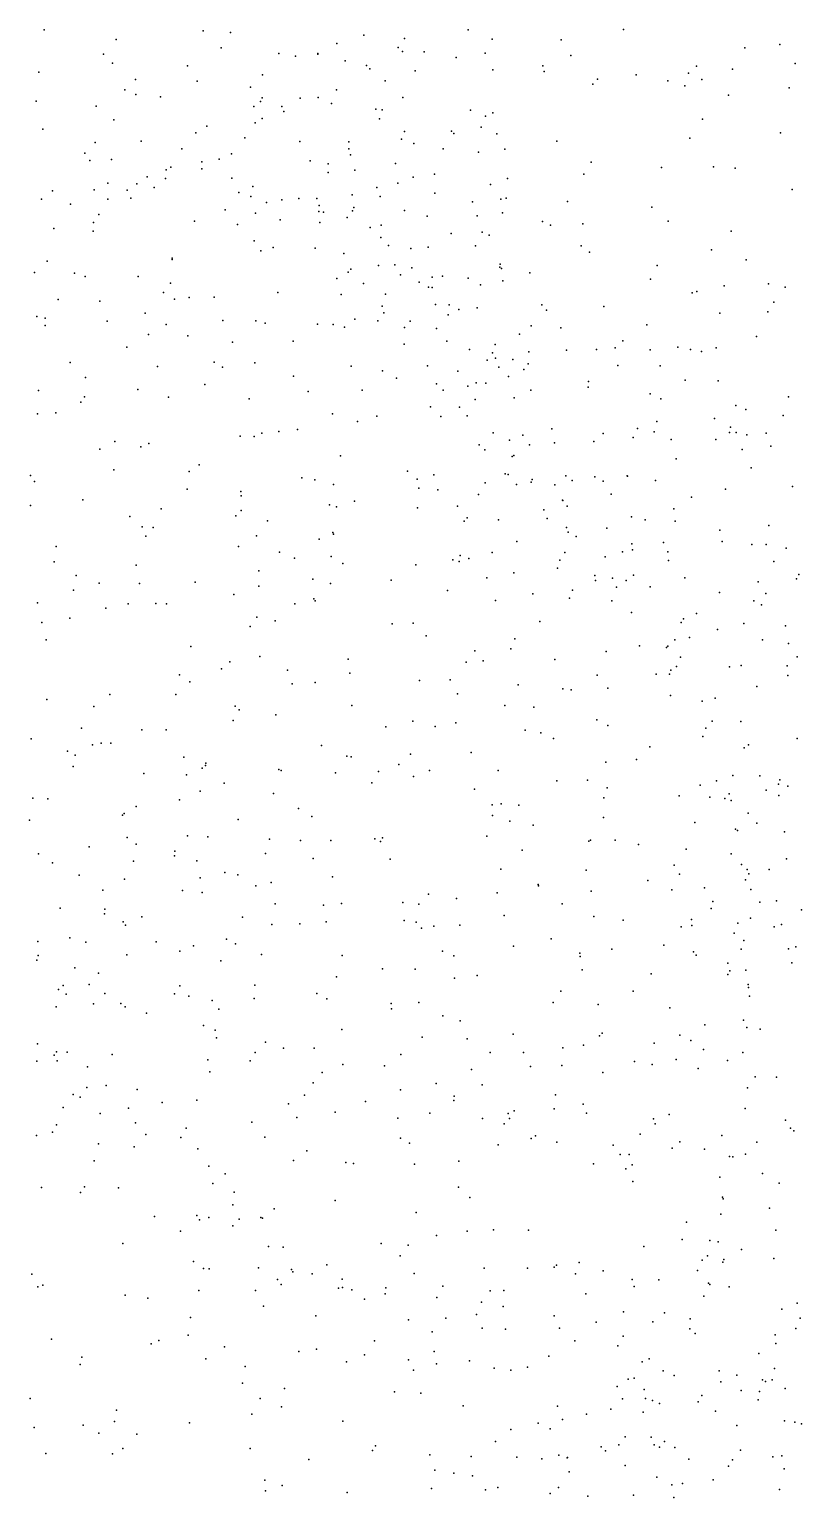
# Model space of a CAD drawing. Header units: metres. Extents: x -25 to 25, y -27.7 to 27.8.
# Drawn here: x 1.623 to 2.327, y -2.667 to -1.329 of the extents above; entities that cross this region are included whole.
import ezdxf

# ---------------------------------------------------------------- set-up
doc = ezdxf.new("R2010")
doc.units = ezdxf.units.M

msp = doc.modelspace()

# ---------------------------------------------------------------- linework, layer by layer
for p in [(1.6361, -1.3297, -7.6018), (1.7812, -1.3306, -10.1965), (1.806, -1.3323, 13.3796), (1.9276, -1.3345, -12.787), (1.9647, -1.3377, -29.1939), (2.0226, -1.3297, -12.1647), (2.0447, -1.3382, -10.0343), (2.1644, -1.3293, 20.6753), (1.7018, -1.3385, -10.2606), (1.7975, -1.3461, -10.9586), (1.85, -1.3512, -11.3896), (1.8855, -1.3513, -7.875), (1.9031, -1.3423, -11.815), (1.959, -1.3459, -11.9198), (1.9628, -1.3494, 20.2796), (1.9826, -1.3499, 20.3618), (2.0383, -1.3511, -12.4475), (2.1076, -1.3389, -8.1881), (2.2751, -1.3461, -9.8808), (2.307, -1.3432, 21.4646), (1.6901, -1.3518, -10.5605), (1.6984, -1.3601, 12.393), (1.7667, -1.3625, -10.8111), (1.8652, -1.3538, -11.6238), (1.8856, -1.352, -26.0263), (1.9106, -1.358, 20.0152), (1.9301, -1.3621, -7.94), (2.0117, -1.3548, -12.5747), (2.0909, -1.3626, -8.2339), (2.1164, -1.353, -26.695), (2.2309, -1.3629, 21.2334), (2.321, -1.3605, -25.573), (1.6311, -1.3683, -13.2753), (1.7193, -1.375, -7.963), (1.7756, -1.3764, 13.5836), (1.8351, -1.3708, -11.1333), (1.9331, -1.3652, 12.8793), (1.9471, -1.3762, 10.2688), (1.9745, -1.3671, -12.7016), (2.0451, -1.3662, -12.3104), (2.0921, -1.3678, 21.1049), (2.1406, -1.3747, -10.0083), (2.1758, -1.3706, 21.3853), (2.2048, -1.3762, 14.492), (2.2235, -1.3691, 21.6831), (2.2358, -1.3751, -4.0937), (2.2638, -1.3657, 14.6549), (1.7098, -1.3844, -10.4143), (1.7197, -1.3887, -10.6352), (1.7421, -1.3907, -10.7328), (1.8244, -1.3821, 12.5157), (1.8858, -1.3914, -26.3221), (1.9028, -1.3843, -10.1854), (1.9633, -1.3915, -10.1405), (2.1365, -1.3791, -8.2385), (2.2202, -1.3807, -9.9517), (2.26, -1.3892, 20.7258), (2.3153, -1.3825, -8.5919), (1.6289, -1.3946, 17.5285), (1.6835, -1.3992, -13.2378), (1.8274, -1.3995, 19.8095), (1.8334, -1.3949, -10.251), (1.8348, -1.3918, -7.8301), (1.8529, -1.3996, -11.2421), (1.8546, -1.4043, 9.249), (1.8694, -1.392, -11.5484), (1.8981, -1.3968, -11.7191), (1.9384, -1.4021, 21.4127), (1.9443, -1.4025, -2.7636), (2.0248, -1.4029, -8.0686), (1.6996, -1.4118, 19.6232), (1.7844, -1.4174, -10.3489), (1.8284, -1.4145, 21.2589), (1.835, -1.4105, -13.0311), (1.9418, -1.4107, -12.7891), (2.0345, -1.4184, 17.3687), (2.0384, -1.4083, 20.4411), (2.0453, -1.4055, -12.2026), (2.2364, -1.411, -23.6219), (1.6348, -1.4203, 8.9536), (1.7247, -1.4311, 21.4625), (1.7744, -1.4237, 17.4996), (1.8191, -1.4282, -11.0129), (1.8691, -1.4315, -7.8861), (1.9138, -1.4318, 21.7446), (1.962, -1.4295, -11.8734), (1.9647, -1.4224, -23.362), (2.0076, -1.4221, -12.6444), (2.0098, -1.4242, -12.0011), (2.0488, -1.4244, -4.1222), (2.1036, -1.4313, 20.544), (2.2248, -1.4284, -8.3078), (2.3074, -1.4236, -9.9188), (1.6733, -1.442, 12.2647), (1.6825, -1.4323, 21.0929), (1.7617, -1.4381, -10.5003), (1.8068, -1.4427, -10.9434), (1.9139, -1.4381, -10.249), (1.9155, -1.4436, 12.7033), (1.9733, -1.4332, 20.1125), (1.9998, -1.4381, 20.2565), (2.032, -1.4411, -12.0777), (2.0562, -1.4385, -12.3551), (1.6776, -1.4489, 24.4554), (1.6974, -1.4478, 12.3796), (1.7472, -1.4573, -7.7655), (1.7515, -1.455, 12.2276), (1.7798, -1.4499, -10.7812), (1.78, -1.4564, -13.1322), (1.7956, -1.4476, -10.8662), (1.8788, -1.4492, -11.3713), (1.8952, -1.4519, 9.4046), (1.9195, -1.4577, -11.6784), (1.9565, -1.4516, 24.6635), (2.135, -1.4503, -10.0719), (2.199, -1.4552, 17.2951), (2.2465, -1.4546, 20.6603), (2.2663, -1.4559, -9.9748), (1.6942, -1.4694, -7.7185), (1.7207, -1.47, 12.1093), (1.7301, -1.4638, -13.1912), (1.7468, -1.4651, 19.6692), (1.8073, -1.465, -10.6743), (1.8952, -1.4598, -11.503), (1.9585, -1.4695, 17.4168), (1.9726, -1.4641, -8.0157), (1.9919, -1.4613, -10.2231), (2.0432, -1.4706, -15.3113), (2.0585, -1.4652, -10.165), (2.1282, -1.4613, -8.2293), (1.6337, -1.4842, 12.5737), (1.6436, -1.4766, 4.6602), (1.6816, -1.4755, -13.2458), (1.6941, -1.4841, 17.5522), (1.7119, -1.4758, 12.5166), (1.7152, -1.4832, 12.0251), (1.7363, -1.4735, 21.738), (1.8136, -1.4781, -7.8452), (1.8247, -1.4815, 12.1572), (1.8265, -1.4725, 12.2617), (1.8527, -1.4846, -10.6065), (1.8682, -1.4836, -11.1097), (1.8846, -1.4836, -11.2117), (1.9168, -1.4802, -7.9512), (1.9395, -1.4734, 19.9281), (1.9425, -1.4815, -10.3118), (1.9922, -1.4786, -12.6979), (2.0526, -1.484, -12.432), (2.0574, -1.4831, -12.2835), (2.3183, -1.4754, -8.5875), (1.66, -1.4887, 13.5466), (1.6861, -1.4979, 10.5494), (1.8012, -1.4937, 12.0444), (1.8288, -1.4968, -10.7532), (1.8387, -1.4871, -13.0344), (1.8865, -1.4953, -10.5165), (1.8868, -1.4898, -12.9246), (1.8909, -1.4958, 12.3837), (1.9172, -1.4948, 12.2314), (1.9186, -1.4917, -10.4239), (1.9647, -1.4945, -11.8193), (2.0266, -1.4865, -8.0848), (2.0541, -1.4964, 20.2994), (2.1132, -1.4863, 17.3412), (2.1902, -1.4915, -10.0575), (1.645, -1.5109, 12.6597), (1.6812, -1.5052, 11.9349), (1.7732, -1.5042, -2.6176), (1.8124, -1.507, -13.0962), (1.8514, -1.503, 12.8497), (1.8875, -1.5054, 12.0556), (1.9125, -1.5008, -11.3094), (1.9333, -1.51, -11.3972), (1.9433, -1.5078, -11.6073), (1.9852, -1.4996, 20.0196), (2.0308, -1.4993, 21.8671), (2.0904, -1.5044, 20.3798), (2.0977, -1.5077, -8.1811), (2.1273, -1.5065, 20.4725), (2.2051, -1.5041, -8.3417), (1.6808, -1.5132, 19.5806), (1.8277, -1.5219, 21.8555), (1.9432, -1.5189, 12.1516), (2.0073, -1.5153, -10.3048), (2.0354, -1.5141, -12.1075), (2.0418, -1.517, 17.38), (2.2624, -1.5133, -2.8124), (1.7529, -1.5378, -7.9767), (1.8336, -1.5311, 11.9254), (1.8449, -1.5282, 12.5416), (1.8831, -1.5286, 24.5346), (1.9095, -1.5336, 11.9636), (1.95, -1.5262, 9.5523), (1.9705, -1.5291, 12.2948), (1.9862, -1.5278, -10.4202), (2.0295, -1.5266, -12.5539), (2.1259, -1.5266, -10.2037), (2.1333, -1.5325, -8.2423), (2.2446, -1.5301, 24.8993), (1.6274, -1.551, 19.5119), (1.6388, -1.5406, -29.2591), (1.6637, -1.5514, 11.8037), (1.7529, -1.5391, 11.8653), (1.9133, -1.5505, -12.8687), (1.9158, -1.548, -10.6424), (1.9411, -1.5445, 12.4721), (1.956, -1.5439, 10.1937), (1.9714, -1.5467, -10.5044), (2.0517, -1.5459, 9.7743), (2.052, -1.5433, -12.3724), (2.053, -1.5471, -8.1925), (2.0789, -1.5512, 20.1709), (2.1951, -1.5444, -4.2261), (2.2762, -1.5392, -8.4769), (1.6734, -1.5546, 9.0714), (1.7219, -1.5544, 12.3593), (1.7513, -1.5607, -7.8042), (1.903, -1.5563, -11.0468), (1.9272, -1.5608, 19.8397), (1.9611, -1.553, -2.7182), (1.9779, -1.5596, -11.4672), (1.9866, -1.5642, 17.4367), (1.9898, -1.5553, 12.0403), (1.99, -1.5646, -11.6021), (1.9992, -1.5541, -11.6716), (2.0228, -1.5562, 12.1911), (2.0339, -1.5622, -12.0354), (2.0542, -1.5586, -12.3039), (2.189, -1.557, -10.1394), (2.2562, -1.563, 14.4647), (2.2966, -1.5613, 20.5912), (2.3117, -1.5642, -10.0135), (1.649, -1.5754, 4.0968), (1.6869, -1.577, -2.4621), (1.7449, -1.5691, 4.2451), (1.7548, -1.5751, 13.8803), (1.7682, -1.5738, 17.5589), (1.7912, -1.5734, -13.1242), (1.8492, -1.5691, 11.8066), (1.9069, -1.5709, -8.0909), (1.9474, -1.5705, -8.002), (2.227, -1.5694, 20.5186), (2.2312, -1.5683, -10.0822), (2.3014, -1.5779, -15.2782), (1.6295, -1.5909, 13.6819), (1.7282, -1.588, 12.909), (1.9442, -1.5816, 11.8561), (1.9457, -1.5878, 14.1339), (1.9929, -1.58, -11.3396), (2.0046, -1.5894, -12.6608), (2.0053, -1.5803, -11.9341), (2.0143, -1.5847, 19.9474), (2.0309, -1.5832, -26.1777), (2.0899, -1.5803, 20.0891), (2.0943, -1.5852, -10.3739), (2.1464, -1.5818, 20.3502), (2.2522, -1.5879, -25.8835), (2.296, -1.5867, 17.2487), (1.637, -1.5926, -7.7306), (1.637, -1.5993, 13.0508), (1.6937, -1.5954, -4.3516), (1.7475, -1.5983, -15.3469), (1.7989, -1.5946, 11.7181), (1.8291, -1.5949, -13.0653), (1.8375, -1.5972, 12.6769), (1.8853, -1.5979, -7.9444), (1.8997, -1.5984, -4.2986), (1.9099, -1.6006, 11.7448), (1.9195, -1.5935, -10.8509), (1.9404, -1.595, -10.7386), (1.9648, -1.6011, -11.116), (1.9699, -1.5952, -12.7445), (1.994, -1.6019, -11.2363), (2.0802, -1.5995, 12.016), (2.1072, -1.6012, 12.2603), (2.1855, -1.5986, -8.2575), (1.7114, -1.6191, -13.2201), (1.7313, -1.6074, 19.6128), (1.767, -1.6086, 24.4132), (1.8079, -1.6144, 11.6177), (1.8631, -1.6136, -12.9866), (1.9643, -1.6161, 12.5951), (2.0034, -1.6135, -10.6328), (2.0472, -1.6165, -10.5462), (2.0696, -1.607, -10.476), (2.1638, -1.6132, -10.2949), (2.214, -1.6191, -10.2092), (2.2856, -1.6091, -8.4994), (1.791, -1.6326, 4.571), (2.024, -1.621, -11.8497), (2.0401, -1.6307, -11.7083), (2.0448, -1.6242, -12.1295), (2.0477, -1.629, -11.6148), (2.0633, -1.6303, -23.6078), (2.0779, -1.6231, -8.1609), (2.1123, -1.6218, 12.4026), (2.1396, -1.6211, 12.1165), (2.1569, -1.6195, 20.2641), (2.1888, -1.6215, 17.3209), (2.2255, -1.6211, 22.034), (2.2354, -1.6229, 20.4193), (2.2488, -1.6196, -10.1361), (1.6599, -1.6328, -7.8762), (1.7393, -1.6366, -7.8175), (1.7986, -1.6371, 9.2911), (1.8282, -1.6332, 17.5576), (1.8635, -1.6454, 11.5018), (1.9159, -1.6364, -12.8681), (1.9446, -1.6406, 19.8089), (1.9855, -1.6359, 11.6469), (2.0132, -1.6408, 10.0678), (2.0508, -1.6372, -12.3252), (2.0596, -1.6458, 17.4191), (2.0734, -1.6394, 12.5104), (2.0774, -1.6341, 11.7765), (2.1591, -1.6358, 12.0032), (2.1977, -1.6359, -23.8366), (1.631, -1.6585, 12.8504), (1.6737, -1.6465, 11.4768), (1.7216, -1.6575, 12.8169), (1.7826, -1.6531, 11.4612), (1.926, -1.6581, -7.9948), (1.9575, -1.6472, 11.5609), (1.9937, -1.6524, -11.0483), (1.9998, -1.6582, -10.8204), (2.0225, -1.6546, -11.1433), (2.0299, -1.6516, -10.6893), (2.0389, -1.6517, -11.9767), (2.08, -1.6582, 19.945), (2.1322, -1.6554, -10.4736), (2.1323, -1.6503, -8.2493), (2.2205, -1.649, 20.3314), (2.2507, -1.6496, -8.4285), (1.6694, -1.669, -2.3207), (1.6728, -1.6643, -13.2582), (1.7496, -1.6644, -13.1744), (1.823, -1.6659, -7.901), (1.8769, -1.6594, 19.7318), (2.0291, -1.6665, -8.1103), (2.0647, -1.6651, -11.3055), (2.1886, -1.6614, 20.1547), (2.1984, -1.6659, -10.334), (2.2668, -1.672, -4.3499), (2.3147, -1.6642, -2.7514), (1.63, -1.6798, 19.4691), (1.6468, -1.6788, -7.7637), (1.8991, -1.6796, 22.0529), (1.9393, -1.6817, 11.4124), (1.9885, -1.6732, -10.9567), (1.9977, -1.682, -12.6463), (2.0149, -1.6737, -12.5738), (2.0217, -1.6816, 11.4948), (2.2474, -1.6839, 11.9989), (2.2758, -1.6759, -10.1733), (2.3099, -1.6812, 20.4102), (1.8346, -1.6974, 19.6601), (1.8502, -1.6958, 11.3432), (1.8672, -1.6941, -12.9622), (1.9219, -1.6867, 17.5553), (2.0456, -1.6969, 12.6494), (2.0725, -1.6993, 24.6302), (2.0989, -1.6935, -11.3809), (2.1457, -1.6975, 12.5185), (2.177, -1.6931, -10.4313), (2.1924, -1.696, 20.0491), (2.1949, -1.6866, 11.8048), (2.2611, -1.6968, 20.2618), (2.2619, -1.6918, -26.8138), (2.2671, -1.6966, 12.2614), (2.2769, -1.699, 12.0881), (2.2945, -1.6973, -8.5246), (1.687, -1.712, 12.8923), (1.7004, -1.7049, -7.8032), (1.7243, -1.7097, 19.5525), (1.7316, -1.7067, 17.6589), (1.8149, -1.7002, 12.4525), (1.8277, -1.7003, 12.7969), (2.0328, -1.7081, -12.3932), (2.0379, -1.7125, -12.1322), (2.0603, -1.7038, -10.8196), (2.0786, -1.7079, -8.1761), (2.1014, -1.706, -11.5095), (2.1372, -1.7048, -29.2359), (2.1731, -1.7014, 11.6684), (2.2077, -1.7031, -8.3593), (2.2485, -1.703, -10.2773), (2.2727, -1.7122, 11.9111), (2.2987, -1.7091, 22.1589), (1.7775, -1.7261, 4.2572), (1.9064, -1.7179, 12.7656), (2.0627, -1.7187, 17.463), (2.0643, -1.7178, -11.0708), (2.2124, -1.7208, 17.349), (1.6237, -1.7359, 12.8413), (1.6996, -1.7306, -2.0212), (1.7682, -1.7324, -7.8716), (1.871, -1.7379, 17.616), (1.9675, -1.7319, -12.6891), (1.9762, -1.7393, 4.3366), (1.9915, -1.7353, 11.3342), (2.0564, -1.7344, -10.92), (2.0592, -1.7351, -11.8433), (2.081, -1.7396, 11.3859), (2.1117, -1.7362, -10.7618), (2.1383, -1.737, -10.682), (2.1677, -1.7363, 19.9382), (2.168, -1.7366, -10.588), (2.2809, -1.7289, -23.4015), (1.6272, -1.7415, 11.2834), (1.7666, -1.7484, -13.1268), (1.8154, -1.7505, -7.9768), (1.8828, -1.7398, -12.9045), (1.8998, -1.744, 19.6907), (1.9778, -1.7476, -8.0692), (1.9951, -1.7491, -12.5473), (2.0382, -1.7425, -12.2318), (2.0667, -1.7441, 9.943), (2.0801, -1.7421, -26.3182), (2.1017, -1.7444, -11.1818), (2.1177, -1.7404, -11.2888), (2.1458, -1.741, 12.5988), (2.1532, -1.7528, 17.4154), (2.1935, -1.7406, 11.5759), (2.2574, -1.7484, 11.6963), (2.3185, -1.7459, 20.2151), (1.6237, -1.7632, 4.1862), (1.6714, -1.7582, -13.2287), (1.7429, -1.7662, -1.7057), (1.8156, -1.7544, -4.4856), (1.8964, -1.7626, -2.4862), (1.9026, -1.7645, -12.8183), (1.9191, -1.7594, 11.2528), (1.9765, -1.7653, -12.6138), (2.013, -1.764, 24.4979), (2.032, -1.7532, 19.79), (2.1087, -1.7583, -8.2345), (2.109, -1.7586, -10.8352), (2.1129, -1.7638, -11.6544), (2.2102, -1.7663, 12.5435), (2.2263, -1.7556, -10.4273), (1.7143, -1.7734, 12.6759), (1.811, -1.7728, 12.8803), (1.8157, -1.7679, -13.0398), (1.8399, -1.7772, 14.0982), (2.0191, -1.7775, -12.3277), (2.0219, -1.7746, -2.5822), (2.0504, -1.7764, -12.0252), (2.0916, -1.7672, -11.7584), (2.0948, -1.775, -15.3197), (2.1718, -1.7736, 11.436), (2.1841, -1.7762, -2.6474), (2.2116, -1.7774, 19.8776), (1.7254, -1.7827, 22.1689), (1.7287, -1.7913, 12.2982), (1.7355, -1.7834, 17.7216), (1.8296, -1.791, -7.9378), (1.8994, -1.788, 12.8428), (1.8999, -1.7893, 10.2343), (2.1124, -1.7834, -11.0447), (2.1138, -1.7876, 12.6997), (2.1213, -1.7914, 11.3189), (2.1491, -1.784, -11.5531), (2.2522, -1.7856, 14.4344), (2.297, -1.7814, 20.0185), (1.6472, -1.8005, 11.1816), (1.8133, -1.8005, 11.1698), (1.8507, -1.8059, -12.9501), (1.8868, -1.7938, 22.2028), (2.0445, -1.8061, 9.7713), (2.067, -1.7962, -8.1776), (2.1108, -1.8062, 19.7973), (2.1636, -1.8055, 22.2808), (2.1719, -1.7982, -10.7529), (2.1726, -1.8038, -11.4254), (2.2009, -1.797, -10.6602), (2.2049, -1.8055, -8.3729), (2.2542, -1.7962, 11.5338), (2.2814, -1.7987, -10.3648), (2.2945, -1.7988, -8.5341), (2.3127, -1.8021, 11.6443), (1.6451, -1.8146, -7.8008), (1.7201, -1.8175, -23.1301), (1.8644, -1.8113, -23.6633), (1.8977, -1.8096, -7.994), (1.9084, -1.816, 11.1506), (1.9749, -1.8173, 17.6056), (2.0087, -1.8127, 19.7198), (2.0144, -1.8142, 11.2132), (2.0153, -1.8087, 4.1453), (2.0232, -1.8115, -12.186), (2.1063, -1.8131, 14.3196), (2.1477, -1.8099, -11.1658), (2.2055, -1.8134, 12.6271), (2.3013, -1.8143, 1.7345), (1.6654, -1.8271, 19.423), (1.7739, -1.8332, 19.5239), (1.8319, -1.8229, -15.283), (1.881, -1.8303, 3.966), (1.9525, -1.8313, -12.6242), (2.0397, -1.8292, -12.0991), (2.0644, -1.8245, -11.9398), (2.1041, -1.8203, -8.1287), (2.1381, -1.8271, -10.9844), (2.1389, -1.8315, -11.6914), (2.1542, -1.8296, -23.9605), (2.1669, -1.8317, 17.4548), (2.1736, -1.8266, -11.2577), (2.2202, -1.8293, 11.3593), (2.2873, -1.8327, -10.4579), (2.3221, -1.8301, -10.3172), (2.3241, -1.8262, -8.5972), (1.6628, -1.8404, 9.0946), (1.6862, -1.834, 24.1384), (1.7229, -1.8342, -13.1504), (1.809, -1.8445, -13.011), (1.8317, -1.8368, -2.2543), (1.8972, -1.8342, -12.7876), (2.0039, -1.8408, -12.3537), (2.0817, -1.8438, 11.1714), (2.1178, -1.8403, -11.7598), (2.1579, -1.8378, -10.9), (2.1887, -1.8373, -11.5055), (2.2519, -1.8427, -8.188), (2.2942, -1.8434, 19.8394), (1.6301, -1.852, 10.6426), (1.6924, -1.8569, 12.997), (1.7128, -1.8528, 11.0835), (1.7378, -1.8527, 12.5326), (1.7477, -1.853, -7.8851), (1.8648, -1.8528, 9.4021), (1.8821, -1.8482, -23.2884), (1.8833, -1.8502, 19.6051), (2.0475, -1.8497, 12.7922), (2.115, -1.8476, -8.2618), (2.1537, -1.85, 4.2901), (2.2831, -1.85, 22.4549), (2.2903, -1.8539, -10.5437), (1.634, -1.8699, -13.2204), (1.6596, -1.866, -7.8253), (1.8238, -1.8734, -7.9511), (1.83, -1.865, -1.8439), (1.8467, -1.8684, 11.0528), (1.9534, -1.871, 14.2101), (1.9726, -1.8706, -8.0836), (2.0882, -1.869, 4.4618), (2.1716, -1.8607, -11.0397), (2.2169, -1.8698, -11.3358), (2.219, -1.8665, -26.677), (2.2309, -1.8618, -10.7524), (2.2741, -1.8709, -10.6444), (2.3121, -1.873, 24.6945), (1.6378, -1.8858, 12.001), (1.9844, -1.8821, 19.6422), (2.0654, -1.8848, 17.5929), (2.2111, -1.8857, -11.5685), (2.2245, -1.8835, -11.4182), (2.2501, -1.8764, -8.4704), (2.2911, -1.8857, 12.5728), (1.7699, -1.8919, -13.0493), (2.0288, -1.8958, 11.0557), (2.0615, -1.8939, 19.674), (2.1486, -1.8962, 11.1243), (2.179, -1.8912, -11.6764), (2.2037, -1.8927, -10.8892), (2.2047, -1.8915, 12.6906), (2.3149, -1.889, 11.333), (1.7977, -1.9121, -12.9707), (1.8055, -1.9056, 17.8112), (1.8327, -1.9008, 22.3369), (1.858, -1.9134, -4.6677), (1.9133, -1.9033, 24.2228), (2.0209, -1.9059, -12.1754), (2.0364, -1.9049, -12.0988), (2.1018, -1.9037, -11.8818), (2.2076, -1.9132, -8.4082), (2.2128, -1.91, -11.2305), (2.2164, -1.9016, 11.1847), (2.261, -1.9102, -15.2215), (2.2718, -1.9091, -10.7152), (2.3137, -1.9095, -8.5957), (2.3226, -1.9011, 22.6711), (1.7596, -1.9177, 4.3462), (1.7689, -1.9239, 14.0915), (1.8623, -1.9257, -7.9951), (1.8832, -1.9247, -12.7199), (1.9148, -1.9162, 10.9759), (1.9783, -1.9228, 9.5905), (2.0063, -1.9221, 17.6951), (2.0682, -1.9267, -8.2168), (2.1404, -1.918, 17.5741), (2.194, -1.9169, -10.9703), (2.2064, -1.9169, -11.1403), (2.3142, -1.9183, -10.5949), (1.6386, -1.9402, 17.936), (1.696, -1.9356, 19.3563), (1.7563, -1.9355, 12.1937), (2.013, -1.9349, -8.1437), (2.109, -1.9303, 11.0359), (2.1165, -1.9313, 22.5126), (2.15, -1.9296, -11.785), (2.2072, -1.9363, -4.7021), (2.248, -1.939, -10.8311), (2.2859, -1.9281, 17.4535), (1.6815, -1.9464, 10.9427), (1.8103, -1.9462, -12.9057), (1.8138, -1.9494, 10.9258), (1.9166, -1.9455, -12.5579), (2.0563, -1.9454, 3.9106), (2.0827, -1.9471, 17.6651), (2.2361, -1.9417, -11.4738), (1.6703, -1.9661, -7.8687), (1.8085, -1.9593, 17.8767), (1.8472, -1.9541, -12.808), (1.9475, -1.965, 4.4574), (1.9723, -1.9599, -12.3785), (1.9926, -1.9646, -12.2651), (2.0116, -1.9612, -2.2562), (2.1399, -1.9586, 19.6547), (2.1502, -1.9638, -2.4051), (2.2394, -1.9661, 24.4875), (2.2453, -1.9597, -11.3615), (2.2712, -1.9601, 1.8492), (1.6242, -1.9759, 22.4334), (1.688, -1.9799, 23.9164), (1.6968, -1.9798, -23.7732), (1.7252, -1.9676, -4.7862), (1.7475, -1.9678, 10.4599), (2.0747, -1.968, 10.0831), (2.0891, -1.9705, -11.9561), (2.1005, -1.9756, 14.3004), (2.2367, -1.9737, -11.5662), (2.3226, -1.9755, -10.6633), (1.6575, -1.9873, 13.0672), (1.6645, -1.9907, 12.5026), (1.6803, -1.9815, -13.0942), (1.7636, -1.9926, -12.9428), (1.8891, -1.9821, 24.0732), (1.9121, -1.9916, -8.0541), (1.916, -1.9923, -12.4654), (1.9702, -1.9899, -8.1145), (2.0254, -1.9883, 19.5666), (2.1885, -1.9832, 12.7599), (2.2744, -1.984, 22.8795), (2.2782, -1.9813, 19.6553), (1.6625, -2.001, 18.026), (1.7801, -2.0026, -7.9618), (1.7833, -2.0001, 17.9528), (1.7834, -1.9982, 19.3765), (1.85, -2.0039, 9.2691), (1.8523, -2.0048, -8.0113), (1.9019, -2.0068, 12.9851), (1.941, -2.0058, 10.2372), (1.9594, -1.9992, -7.9459), (1.9876, -2.0048, -15.1888), (2.0502, -2.0049, -8.2199), (2.1481, -1.9972, 22.7417), (2.1762, -1.9949, -11.7812), (1.727, -2.0074, 10.8606), (1.7659, -2.0086, 13.0418), (1.8003, -2.0162, -12.8321), (1.9349, -2.0159, 17.9003), (1.973, -2.0101, 10.8669), (2.1036, -2.0141, -8.3038), (2.1316, -2.0136, 10.9275), (2.2342, -2.0182, -11.6346), (2.2493, -2.0143, -4.8679), (2.2641, -2.0093, -10.8909), (2.2887, -2.0097, 17.5413), (2.3056, -2.0171, 11.0761), (2.3069, -2.0134, -2.4117), (2.3141, -2.019, -10.7604), (1.6257, -2.0299, 14.0014), (1.6393, -2.0307, -7.6735), (1.7596, -2.0314, 18.032), (1.7785, -2.0236, -15.1672), (1.8452, -2.0257, -12.6914), (2.0284, -2.0218, -12.1149), (2.1464, -2.0298, 19.5783), (2.1495, -2.0207, 17.7076), (2.2151, -2.0278, -11.7052), (2.243, -2.029, 11.0025), (2.2569, -2.0303, -11.5182), (2.2606, -2.0259, -11.4474), (2.2624, -2.0322, -8.5463), (2.2943, -2.0227, 14.4128), (2.3061, -2.0277, -29.1152), (1.7075, -2.0456, -12.9783), (1.7091, -2.0439, -7.9245), (1.7201, -2.0377, 11.9859), (1.868, -2.0395, -12.5795), (1.8803, -2.0466, -1.6929), (2.0446, -2.0362, -2.0032), (2.0449, -2.0458, 24.0651), (2.0528, -2.0351, -29.2433), (2.0688, -2.0365, 17.8228), (2.278, -2.0437, 12.7145), (1.6226, -2.0499, 10.8287), (1.8129, -2.0493, -29.3639), (2.0608, -2.0511, 10.8345), (2.0821, -2.0546, 19.5242), (2.1461, -2.0475, -8.0175), (2.2294, -2.0521, 23.129), (2.2666, -2.0581, -10.9852), (2.2683, -2.0594, 24.2514), (2.286, -2.0527, 4.2247), (2.3113, -2.0608, -8.6466), (1.7117, -2.0658, -1.6132), (1.7201, -2.0719, 18.1324), (1.7669, -2.0642, 23.6805), (1.7852, -2.0651, 10.7611), (1.8415, -2.0673, -23.3053), (1.8698, -2.0687, -4.9357), (1.8974, -2.0687, -12.415), (1.9376, -2.067, -12.3301), (1.9428, -2.0694, 18.0002), (1.9447, -2.0662, 23.8745), (2.0398, -2.0645, 12.9169), (2.1329, -2.0692, 1.5991), (2.1342, -2.0683, -11.9065), (2.1567, -2.0682, -8.4005), (2.1781, -2.0721, 4.391), (1.631, -2.0806, 13.1548), (1.677, -2.0743, -5.0155), (1.7176, -2.0875, 22.6585), (1.7549, -2.0827, -12.8461), (1.7554, -2.0783, -7.9691), (1.7753, -2.087, 14.1072), (1.8379, -2.0804, -7.8417), (1.8815, -2.085, 22.7292), (1.9515, -2.0857, 10.7346), (2.0721, -2.0774, 17.9273), (2.2215, -2.0764, -8.5021), (2.2626, -2.0808, 1.4452), (2.3129, -2.0852, 17.6565), (1.6436, -2.0888, 8.9988), (1.6679, -2.1002, 10.7138), (1.8007, -2.0977, 19.277), (1.8128, -2.0999, -12.667), (2.0525, -2.0948, -12.0823), (2.1303, -2.0955, 12.8595), (2.2106, -2.0912, 3.9469), (2.2153, -2.0994, -11.762), (2.2721, -2.0905, 23.3107), (2.2772, -2.095, -11.3163), (2.2787, -2.0991, 19.4989), (2.2973, -2.0949, -2.2595), (1.6895, -2.1139, -7.9372), (1.7095, -2.1039, -12.9019), (1.7622, -2.1142, 23.4899), (1.7785, -2.1025, -12.744), (1.8292, -2.1098, 13.0545), (1.843, -2.1068, 10.3822), (1.899, -2.1016, 19.3645), (2.0866, -2.1088, -12.0212), (2.087, -2.11, -8.3194), (2.1865, -2.1051, -11.833), (2.2084, -2.1136, 12.8089), (2.2381, -2.1118, -11.6914), (2.2755, -2.1044, -8.6038), (2.2805, -2.1133, -11.3869), (1.7801, -2.116, 18.1783), (1.8466, -2.1263, 10.6522), (1.8909, -2.1276, 18.1254), (1.9071, -2.126, -8.0926), (1.963, -2.1252, -12.2473), (1.9777, -2.1266, -5.0556), (1.9867, -2.1175, 12.9761), (2.0122, -2.1215, 9.4912), (2.0491, -2.1162, 19.4354), (2.1084, -2.1263, 4.1762), (2.1349, -2.1149, 10.0718), (2.2458, -2.1241, 17.8212), (2.2888, -2.1247, 10.8765), (2.3038, -2.1235, 17.7432), (1.6508, -2.1301, 19.0227), (1.6911, -2.1354, 10.6423), (1.6913, -2.1313, 18.2817), (1.7251, -2.1383, 13.1319), (1.8169, -2.1385, -12.5943), (2.0554, -2.1369, 18.0424), (2.1372, -2.1379, 23.421), (2.1641, -2.1411, 18.0074), (2.2263, -2.1405, -24.1353), (2.2442, -2.1307, -5.1159), (2.2803, -2.1393, -11.0321), (2.3268, -2.1317, 24.0275), (1.7081, -2.1427, -12.8295), (1.7104, -2.1456, 10.6301), (1.8437, -2.1452, -8.0567), (1.8692, -2.1444, -12.3948), (1.8933, -2.1427, -23.9367), (1.9645, -2.1416, 23.1054), (1.9753, -2.1431, 23.5329), (1.9803, -2.1486, 23.3146), (1.9915, -2.1466, 18.0973), (2.0151, -2.1458, -12.143), (2.2168, -2.1472, 23.8552), (2.2266, -2.1459, 10.7964), (2.2654, -2.153, 2.0013), (2.2685, -2.1439, -11.5729), (2.3018, -2.1474, -10.9298), (2.3083, -2.1451, 23.5184), (1.6303, -2.1606, 18.7959), (1.6594, -2.1572, 18.4147), (1.674, -2.1611, -23.9035), (1.7381, -2.161, 23.3086), (1.7724, -2.1646, -12.6426), (1.8025, -2.1585, 12.0477), (1.8106, -2.1627, 22.8952), (2.0642, -2.1648, -1.8736), (2.0984, -2.1581, 12.915), (2.1538, -2.1675, -11.8952), (2.2012, -2.1641, -8.5257), (2.2717, -2.1677, -11.1962), (2.274, -2.1596, -11.494), (2.3147, -2.1673, 17.9022), (2.3214, -2.1656, 23.7181), (1.6293, -2.1775, 22.8377), (1.6305, -2.1735, 13.2389), (1.7114, -2.1727, -12.7603), (1.7598, -2.1694, 19.1088), (1.7972, -2.1784, 23.1575), (1.8343, -2.1726, 19.199), (1.9077, -2.1733, 1.8856), (1.9993, -2.1693, 19.3358), (2.0098, -2.1738, -8.2449), (2.1246, -2.1714, 19.3883), (2.1248, -2.1742, 18.101), (2.2283, -2.17, 18.0628), (2.2305, -2.1732, -11.7302), (2.2595, -2.1804, -8.636), (2.3178, -2.18, -8.746), (1.664, -2.1846, 18.5543), (1.6858, -2.1894, 18.8845), (1.9028, -2.1929, -5.1991), (1.9447, -2.1856, -8.1566), (1.9743, -2.1859, -7.8116), (2.0102, -2.1942, 18.2241), (2.031, -2.1915, 3.889), (2.1267, -2.1866, -5.2067), (2.1897, -2.1901, -11.8381), (2.2595, -2.1906, -26.5801), (2.2613, -2.1875, 19.3599), (2.276, -2.1867, -11.3148), (1.6493, -2.2043, 1.951), (1.6535, -2.2008, 23.004), (1.677, -2.1998, 18.6943), (1.7599, -2.2011, -5.2594), (1.8282, -2.2004, 18.346), (1.8847, -2.208, 14.1427), (2.1072, -2.206, -8.3973), (2.1731, -2.2059, 19.3248), (2.2781, -2.1998, 18.1242), (2.2783, -2.2027, -11.4098), (1.6469, -2.2202, -12.7785), (1.6562, -2.2086, -7.4953), (1.681, -2.2173, 11.4646), (1.6914, -2.2081, -7.9674), (1.7061, -2.2172, -12.6816), (1.71, -2.2201, 18.7959), (1.7551, -2.2083, 18.9841), (1.768, -2.2106, -12.586), (1.7894, -2.2143, 1.7388), (1.8276, -2.2126, 10.5184), (1.894, -2.213, 9.1891), (1.9524, -2.2171, 18.3086), (1.9776, -2.2163, -12.1995), (2.1001, -2.2162, 18.2389), (2.1413, -2.2182, 10.6268), (2.2065, -2.2212, 18.2343), (2.2792, -2.2105, 10.7584), (1.7295, -2.2258, 10.4994), (1.7955, -2.2224, -8.0544), (1.9527, -2.2221, -23.397), (1.9996, -2.2285, 10.5429), (2.0154, -2.233, 19.2297), (2.2737, -2.2322, -11.5006), (1.7813, -2.2372, 2.0253), (1.792, -2.2415, 18.706), (1.9074, -2.2409, 18.4138), (1.9807, -2.2479, -8.2418), (2.0638, -2.245, -12.067), (2.1426, -2.2465, -8.4862), (2.1448, -2.2442, -11.9217), (2.2157, -2.246, -8.6042), (2.2385, -2.2365, -26.35), (2.2769, -2.2391, -8.7202), (2.2891, -2.2406, -11.059), (1.63, -2.2539, 13.3202), (1.6473, -2.2612, 14.0175), (1.7933, -2.2484, 13.1636), (1.8379, -2.2523, 18.9315), (1.8543, -2.2579, 18.6347), (1.8823, -2.2579, 19.0086), (2.0219, -2.2492, 18.3739), (2.1089, -2.2575, 10.5416), (2.1279, -2.2552, 18.3522), (2.1923, -2.2534, -23.4752), (2.2257, -2.2509, 19.2304), (2.2374, -2.259, 9.8005), (1.6294, -2.2698, 10.438), (1.6452, -2.2641, -12.6951), (1.6479, -2.2694, -7.253), (1.657, -2.2616, 14.3401), (1.6755, -2.2748, 14.1838), (1.6981, -2.2637, 13.2647), (1.7852, -2.2686, 10.4207), (1.8238, -2.2694, -12.4023), (1.8285, -2.2619, 18.8056), (1.9083, -2.2728, -7.6885), (1.9465, -2.2738, 18.5588), (1.9612, -2.2635, 19.0776), (2.0429, -2.2617, 19.1419), (2.0732, -2.2618, 12.9788), (2.0797, -2.2747, 18.4722), (2.1082, -2.2737, -11.9951), (2.1744, -2.2699, -8.5528), (2.1905, -2.2726, 19.1457), (2.2125, -2.2682, 12.8642), (2.2592, -2.2691, 18.4175), (2.2731, -2.2618, 10.6859), (1.7873, -2.2794, -15.1257), (1.8896, -2.28, 18.7324), (2.0259, -2.2774, -5.4079), (2.1454, -2.2799, 9.5674), (2.2323, -2.2765, -11.7398), (2.2844, -2.2841, 12.8142), (2.3038, -2.2843, -8.8102), (1.6626, -2.3001, 11.1004), (1.6749, -2.2937, -6.7491), (1.6925, -2.2918, 10.3634), (1.721, -2.2956, 12.2515), (1.8734, -2.3008, 10.3542), (1.8814, -2.2895, 13.1333), (1.961, -2.2958, 18.6554), (1.9935, -2.2902, 10.4249), (2.01, -2.3017, 9.2602), (2.0356, -2.2913, -8.3238), (2.1025, -2.3005, -24.0404), (2.2773, -2.2941, -11.1672), (1.6533, -2.3118, -12.6045), (1.669, -2.3026, 10.8925), (1.7131, -2.3126, 14.4624), (1.7438, -2.3075, 8.9855), (1.7752, -2.3051, -8.0621), (1.8589, -2.3085, 11.7917), (1.9291, -2.3064, -8.1986), (2.0096, -2.3055, -12.1492), (2.0646, -2.3149, 18.9957), (2.1012, -2.313, -8.4524), (2.1276, -2.309, 2.1164), (2.2754, -2.3128, -11.3262), (1.6473, -2.3278, -29.3982), (1.6871, -2.3175, 13.3691), (1.7194, -2.326, -7.0813), (1.8256, -2.3253, -8.1127), (1.8664, -2.3211, -5.5071), (1.9015, -2.3161, -29.2809), (1.9586, -2.3215, 10.347), (1.9877, -2.317, 18.8447), (2.0358, -2.3219, 18.7112), (2.0556, -2.3267, -12.0808), (2.0592, -2.3173, 18.6243), (2.0604, -2.3218, -7.7277), (2.1307, -2.3171, 10.4732), (2.1916, -2.3223, -8.636), (2.1933, -2.3267, 19.0043), (2.206, -2.3183, 14.2473), (2.312, -2.3234, 18.6167), (1.629, -2.3374, 8.8785), (1.6437, -2.3343, 14.6728), (1.7289, -2.3364, 11.3604), (1.7608, -2.3394, -12.4378), (1.7657, -2.3308, 13.295), (1.8374, -2.3391, -12.344), (1.9611, -2.3399, -1.8244), (2.0802, -2.3402, 18.8405), (2.084, -2.3378, 13.0325), (2.1796, -2.3361, 18.6504), (2.2539, -2.3374, 18.7124), (2.3165, -2.3308, -10.967), (2.3197, -2.3333, 18.8643), (1.6858, -2.3449, 13.8907), (1.7181, -2.3478, 14.5938), (1.7761, -2.3495, 14.3115), (1.8755, -2.3513, -8.1674), (1.9691, -2.3445, -8.2717), (2.05, -2.346, 10.3685), (2.1037, -2.3436, -12.0012), (2.1548, -2.3464, 18.8787), (2.1614, -2.3548, -1.9425), (2.1694, -2.3548, 18.7955), (2.2088, -2.3489, -8.7121), (2.2156, -2.3432, -11.7757), (2.2381, -2.35, -11.6788), (2.2755, -2.3546, 10.5694), (2.2858, -2.3434, -11.0879), (1.6818, -2.3604, 2.2392), (1.7862, -2.3655, -6.9356), (1.8635, -2.3603, 13.2505), (1.9113, -2.3622, 11.9268), (1.9181, -2.3631, -12.2586), (1.9737, -2.3637, -12.1908), (2.0143, -2.3608, 13.0963), (2.1369, -2.3634, -8.5765), (2.1666, -2.3679, -11.8704), (2.1722, -2.3643, 1.5173), (2.2611, -2.3567, -11.4895), (2.2642, -2.357, -11.39), (1.7898, -2.3811, -5.6485), (1.8011, -2.3725, -7.367), (2.173, -2.3793, 13.0106), (2.2521, -2.3755, -11.592), (2.2911, -2.3722, 12.8428), (2.3062, -2.3808, 1.3788), (1.6337, -2.3848, -8.0078), (1.6691, -2.3894, -12.5094), (1.673, -2.3843, 13.6813), (1.704, -2.385, -23.9525), (1.8093, -2.389, -6.721), (2.0138, -2.3846, 10.2884), (2.0243, -2.3941, -8.3721), (2.2546, -2.3937, -11.3016), (2.2551, -2.3953, 10.4977), (1.8082, -2.4007, 13.9797), (1.8458, -2.4044, 14.3092), (1.9015, -2.3966, -8.221), (1.9752, -2.4075, -8.3185), (2.2976, -2.4036, 9.9108), (1.7366, -2.4113, 11.182), (1.7753, -2.4105, 13.813), (1.7777, -2.4142, 13.4798), (1.7864, -2.4122, 14.5961), (1.808, -2.4199, -6.5649), (1.8138, -2.4137, -12.3398), (1.8338, -2.4123, 14.451), (1.8353, -2.4129, -8.1664), (2.2217, -2.4163, -8.8391), (2.2531, -2.409, -11.2243), (1.7605, -2.4245, -12.3852), (1.9937, -2.4287, 2.2683), (2.0217, -2.4247, 13.1916), (2.0458, -2.4235, -8.4536), (2.0777, -2.4237, -12.0372), (2.2178, -2.4321, -11.6928), (2.2431, -2.4332, -11.4993), (2.2507, -2.4344, 12.9369), (2.3034, -2.4238, -10.9942), (1.7078, -2.436, -5.861), (1.8407, -2.4386, 13.883), (1.854, -2.4393, 13.4482), (1.9435, -2.4358, -23.9871), (1.9607, -2.4471, 10.1755), (1.9681, -2.4374, -5.709), (2.1829, -2.4386, -11.8189), (2.241, -2.4472, -11.3992), (2.2721, -2.4412, -26.4881), (1.7722, -2.4524, 14.677), (1.7814, -2.4586, -6.2792), (1.7865, -2.4589, 1.6983), (1.8315, -2.4581, 13.6993), (1.8615, -2.4595, 13.5298), (1.8629, -2.4616, 14.5272), (1.8938, -2.4552, -12.2611), (2.0373, -2.4583, 13.3295), (2.0769, -2.4583, -15.1026), (2.101, -2.4576, -8.6291), (2.1032, -2.4557, 9.2127), (2.1238, -2.4532, 10.2668), (2.1457, -2.4609, -7.5326), (2.2318, -2.4606, 10.3768), (2.2362, -2.451, -11.5715), (2.2549, -2.4528, -8.9477), (2.2557, -2.4505, -11.1289), (2.3015, -2.4497, -9.0218), (1.6249, -2.4638, 14.8668), (1.6304, -2.4753, -8.0528), (1.6348, -2.4739, 12.2664), (1.8488, -2.4687, -8.2144), (1.8523, -2.4732, 11.4441), (1.8804, -2.4634, 10.1158), (1.9077, -2.4685, 14.4109), (1.9734, -2.4633, 13.4308), (1.9996, -2.4749, -12.1308), (2.1205, -2.4635, -8.706), (2.1723, -2.4686, 13.3439), (2.1741, -2.4751, 13.4683), (2.1967, -2.4691, 13.1527), (2.242, -2.472, -2.0656), (2.2431, -2.4731, 13.0789), (2.2607, -2.4755, 13.3415), (1.71, -2.4831, -15.1395), (1.7307, -2.4857, -8.1192), (1.7772, -2.4786, 8.9388), (1.8288, -2.4786, -12.3104), (1.9045, -2.4766, -6.457), (1.9081, -2.4761, 13.7705), (1.9166, -2.478, 9.0282), (1.9282, -2.4866, -5.9044), (1.9471, -2.4819, 14.224), (1.9476, -2.4764, 14.122), (1.9942, -2.485, -6.8793), (2.0428, -2.479, 13.5815), (2.0553, -2.4788, 1.5983), (2.1299, -2.4819, 13.5597), (2.2376, -2.4838, -11.2378), (1.8361, -2.493, -6.0811), (1.8837, -2.5019, -8.2691), (2.0302, -2.5007, -8.5073), (2.0348, -2.4894, 13.6917), (2.0546, -2.4932, -1.9367), (2.1012, -2.5018, 10.1871), (2.1643, -2.4981, 3.6671), (2.2017, -2.4992, 13.6085), (2.3088, -2.4956, -10.9752), (2.3228, -2.4904, 13.1237), (1.7696, -2.5032, -23.4181), (1.9684, -2.5056, -6.3145), (2.0024, -2.5038, 13.9243), (2.0355, -2.5131, 13.8361), (2.0568, -2.5141, -6.5877), (2.106, -2.5131, -11.9503), (2.1394, -2.5077, 13.7357), (2.1911, -2.5074, 10.2751), (2.2248, -2.5136, -11.3664), (2.2251, -2.5046, -11.4838), (2.3216, -2.5133, 24.3022), (2.3254, -2.5038, 24.6272), (1.6427, -2.523, -12.4374), (1.7337, -2.5274, -12.3771), (1.7406, -2.5242, 13.9678), (1.7674, -2.5195, 10.0426), (1.9372, -2.5247, -12.1925), (1.9898, -2.5163, -6.0473), (2.12, -2.5246, -24.103), (2.1591, -2.5291, 2.3073), (2.1642, -2.5203, -8.8843), (2.2297, -2.518, 13.7231), (2.3027, -2.5192, 10.3863), (2.3034, -2.527, 24.502), (1.6705, -2.5396, 2.7759), (1.7835, -2.5409, 14.7729), (1.8005, -2.5302, -8.2116), (1.8683, -2.5342, 10.6035), (1.8843, -2.5323, -12.2471), (1.9281, -2.5372, 14.5426), (1.9683, -2.5419, 2.4178), (1.9916, -2.5342, 10.3359), (2.0963, -2.5387, -8.7905), (2.1879, -2.5411, -7.3585), (2.2879, -2.5361, -9.174), (1.6688, -2.5463, 10.013), (1.8195, -2.5481, -12.2956), (1.9118, -2.5437, -8.3374), (1.973, -2.5512, -12.1369), (1.9937, -2.5457, 14.0424), (2.0238, -2.5428, 14.1859), (2.0465, -2.5496, 10.0958), (2.0616, -2.5513, 14.0384), (2.0769, -2.5486, -7.0789), (2.1815, -2.5436, -6.0271), (2.2005, -2.552, -11.5399), (2.2516, -2.552, -11.0898), (2.2676, -2.5559, 24.86), (2.302, -2.5498, 24.9577), (1.8171, -2.5631, 10.8708), (1.8552, -2.568, 14.7071), (2.1587, -2.5661, -11.7609), (2.1686, -2.5595, -8.9594), (2.174, -2.5587, -6.3091), (2.1832, -2.5689, 24.9093), (2.2106, -2.5561, -11.1701), (2.2531, -2.5621, 24.7088), (2.2911, -2.56, 24.3845), (2.2937, -2.5616, 1.4483), (2.2999, -2.5602, 25.1044), (2.3119, -2.5681, 24.1945), (1.6234, -2.577, 6.7548), (1.8332, -2.5771, 12.1082), (1.9555, -2.5711, -8.4682), (1.9796, -2.5722, 14.475), (2.1634, -2.5773, 10.0697), (2.1843, -2.5771, 25.1344), (2.1908, -2.5789, -11.2539), (2.1973, -2.5816, 24.7752), (2.2323, -2.5801, 10.2323), (2.2359, -2.5744, 13.8352), (2.2717, -2.57, 24.6018), (2.2872, -2.5785, -9.2694), (2.2883, -2.5707, 3.5732), (1.702, -2.5879, 2.9677), (1.8254, -2.5913, 11.0242), (1.8524, -2.5848, 9.9826), (2.0183, -2.5837, -8.6579), (2.1043, -2.5842, -11.8876), (2.1305, -2.5915, 25.0047), (2.1528, -2.5869, 10.1337), (2.1822, -2.5895, -9.0409), (2.2481, -2.5888, 25.204), (1.6269, -2.6037, 3.119), (1.6716, -2.6016, -12.3876), (1.686, -2.6088, 9.9466), (1.7003, -2.5982, 14.9196), (1.7685, -2.5993, 9.9614), (1.9083, -2.5977, -12.1954), (2.0616, -2.6055, -8.8555), (2.0864, -2.5995, -23.6489), (2.0976, -2.6047, 25.1143), (2.1088, -2.5964, -8.9191), (2.2678, -2.6018, -24.285), (2.3113, -2.5975, 25.2594), (2.3207, -2.5988, -9.469), (2.3268, -2.6002, -6.2502), (1.7078, -2.6228, -8.2224), (1.7207, -2.6096, -1.8427), (1.824, -2.6228, -12.261), (1.9383, -2.6203, -1.9412), (2.0476, -2.6162, 10.2137), (2.1439, -2.6212, 9.1255), (2.1601, -2.6195, -11.3506), (2.1659, -2.6121, -11.5169), (2.1895, -2.6125, 14.0573), (2.1924, -2.6193, 25.3052), (2.1971, -2.6215, -6.7307), (2.2016, -2.6164, -9.1474), (2.2111, -2.6217, -6.5569), (1.6376, -2.6273, -8.1778), (1.6983, -2.6276, 6.349), (1.8774, -2.6327, 2.6437), (1.9356, -2.6244, -8.5302), (1.9879, -2.6285, -8.7063), (2.0255, -2.6299, 24.9147), (2.0672, -2.6306, 14.3511), (2.0898, -2.6321, -29.0795), (2.1053, -2.6288, 24.7957), (2.1131, -2.6311, 14.2253), (2.1132, -2.6309, 10.0437), (2.1479, -2.6247, -11.6464), (2.2239, -2.6324, -9.2405), (2.2637, -2.6331, 24.2675), (2.271, -2.6242, 25.3406), (2.3004, -2.6303, 14.1651), (2.3087, -2.6294, -9.6351), (1.9923, -2.6426, 25.071), (2.0096, -2.6452, 25.1553), (2.0267, -2.6477, 9.9848), (2.1149, -2.6441, -11.7732), (2.1658, -2.6383, 24.5927), (2.1947, -2.6489, 24.51), (2.2602, -2.6387, -9.3383), (2.3109, -2.6413, -9.7159), (1.8373, -2.6516, -24.0341), (1.8378, -2.6614, 13.9277), (1.8532, -2.6564, -8.4321), (1.9125, -2.6627, 14.744), (1.9894, -2.6591, -8.8269), (2.0385, -2.6604, -8.9117), (2.0498, -2.6584, 14.4975), (2.1051, -2.6582, -9.026), (2.2085, -2.6559, -2.1696), (2.2182, -2.6546, 3.4353), (2.246, -2.6514, 9.9321), (2.3066, -2.6602, -9.7937), (2.0975, -2.6636, 25.3176), (2.1317, -2.6662, -11.4752), (2.1734, -2.6654, 25.3793), (2.2104, -2.6675, 10.1017)]:
    msp.add_point(p)

doc.saveas('drawing.dxf')
